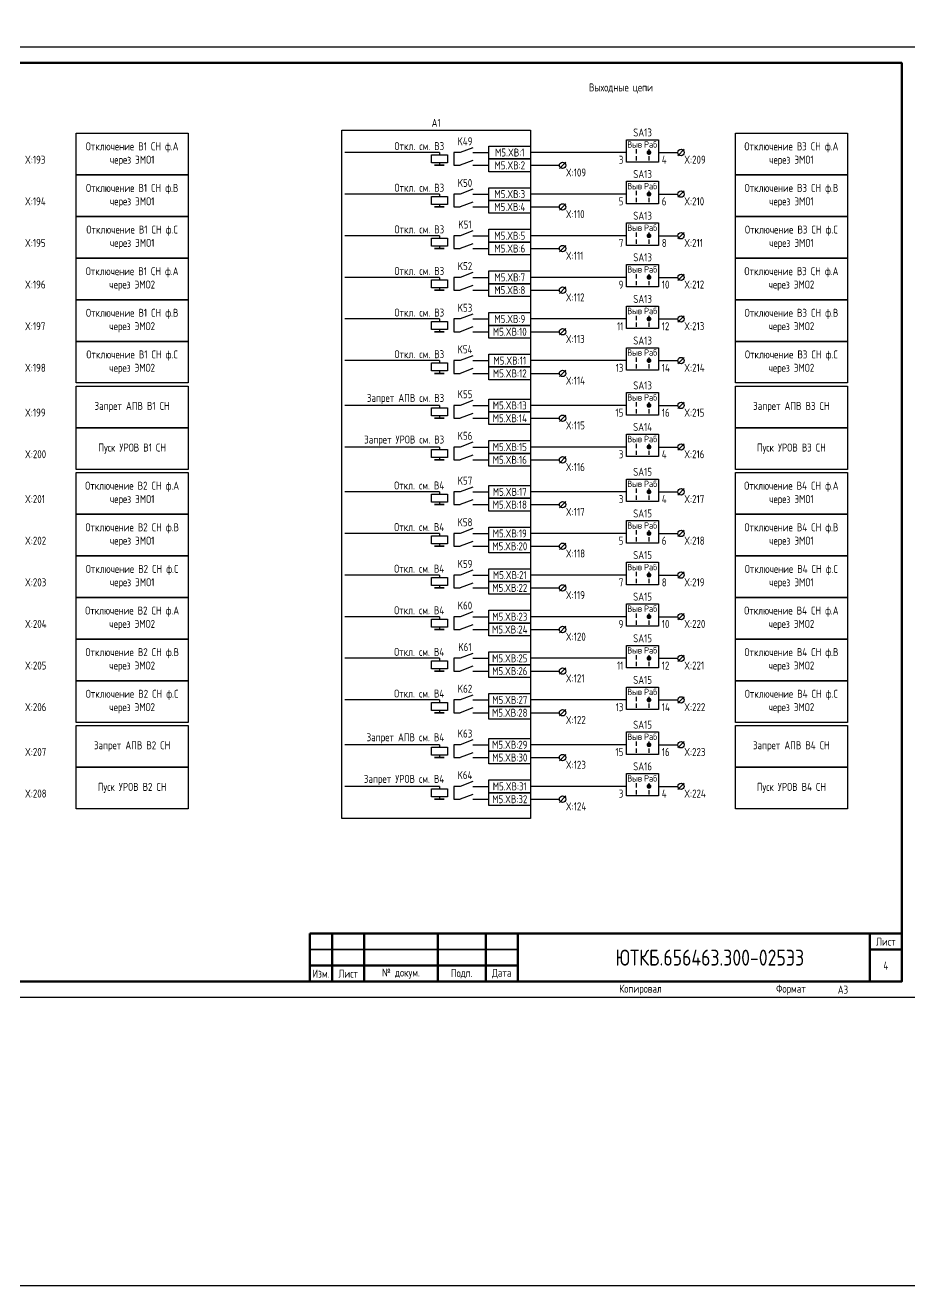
# Model space of a CAD drawing. Header units: millimetres. Extents: x -1036 to 3772, y -90 to 586.
# Drawn here: x 1401.1 to 1677.5, y -90 to 303.8 of the extents above; entities that cross this region are included whole.
import ezdxf

# ---------------------------------------------------------------- set-up
doc = ezdxf.new("R2010")
doc.units = ezdxf.units.MM
doc.styles.add('Gost_type_A', font='GOST_0.TTF')

# ---------------------------------------------------------------- blocks, each defined once
blk = doc.blocks.new('Штамп малый нижний')
at = {"lineweight": 50}
for points in [[(-185, 15), (-178, 15), (-178, 5), (-185, 5)], [(-178, 15), (-168, 15), (-168, 5), (-178, 5)], [(-168, 15), (-145, 15), (-145, 5), (-168, 5)], [(-145, 15), (-130, 15), (-130, 5), (-145, 5)], [(-130, 15), (-120, 15), (-120, 5), (-130, 5)], [(-120, 15), (-10, 15), (-10, 0), (-120, 0)], [(-10, 15), (0, 15), (0, 10), (-10, 10)], [(-10, 10), (0, 10), (0, 0), (-10, 0)], [(-185, 5), (-178, 5), (-178, 0), (-185, 0)], [(-178, 5), (-168, 5), (-168, 0), (-178, 0)], [(-168, 5), (-145, 5), (-145, 0), (-168, 0)], [(-145, 5), (-130, 5), (-130, 0), (-145, 0)], [(-130, 5), (-120, 5), (-120, 0), (-130, 0)]]:
    blk.add_lwpolyline(points, close=True, dxfattribs=at)
for points in [[(-185, 15), (-178, 15), (-178, 10), (-185, 10)], [(-178, 15), (-168, 15), (-168, 10), (-178, 10)], [(-168, 15), (-145, 15), (-145, 10), (-168, 10)], [(-145, 15), (-130, 15), (-130, 10), (-145, 10)], [(-130, 15), (-120, 15), (-120, 10), (-130, 10)], [(-185, 10), (-178, 10), (-178, 5), (-185, 5)], [(-178, 10), (-168, 10), (-168, 5), (-178, 5)], [(-168, 10), (-145, 10), (-145, 5), (-168, 5)], [(-145, 10), (-130, 10), (-130, 5), (-145, 5)], [(-130, 10), (-120, 10), (-120, 5), (-130, 5)]]:
    blk.add_lwpolyline(points, close=True)
at = {"char_height": 2.5, "style": 'Gost_type_A'}
for s, insert, width, attachment_point in [('Лист', (-5, 12.5), 10, 5), ('№ докум.', (-156.5, 2.5), 23, 5), ('Подп.', (-137.5, 2.5), 15, 5), ('Дата', (-125, 2.5), 10, 5), ('Изм.', (-181.5, 2.5), 7, 5), ('Лист', (-173, 2.5), 10, 5), ('Копировал', (-75, -2.53), 13.1202, 6), ('Формат', (-30, -2.53), 13.1202, 6)]:
    blk.add_mtext(s, dxfattribs=dict(at, insert=insert, width=width, attachment_point=attachment_point))
blk = doc.blocks.new('Формат_А3')
blk.add_lwpolyline([(-420, 297), (0, 297), (0, 0), (-420, 0)], close=True)
at = {"lineweight": 50}
blk.add_lwpolyline([(-400, 292), (-5, 292), (-5, 5), (-400, 5)], close=True, dxfattribs=at)
blk = doc.blocks.new('POINT')
at = {"const_width": 0.75}
blk.add_lwpolyline([(-0.375, 0, 1), (0.375, 0, 1)], format="xyb", close=True, dxfattribs=at)
blk = doc.blocks.new('Переключатель_положение')
for p, q in [((2, 1), (2, -0.34)), ((2, -1.14), (2, -2.49))]:
    blk.add_line(p, q)

msp = doc.modelspace()

# ---------------------------------------------------------------- linework, layer by layer
for p, q in [((1530.5, 264), (1501, 264)), ((1530.5, 264), (1530.5, 263.25)), ((1589, 264), (1559, 264)), ((1607.01, 265), (1605.01, 263)), ((1530.5, 260.75), (1530.5, 260)), ((1559, 260), (1568, 260)), ((1570.01, 261), (1568.01, 259)), ((1530.5, 251), (1501, 251)), ((1530.5, 251), (1530.5, 250.25)), ((1589, 251), (1559, 251)), ((1607.01, 252), (1605.01, 250)), ((1530.5, 247.75), (1530.5, 247)), ((1559, 247), (1568, 247)), ((1570.01, 248), (1568.01, 246)), ((1530.5, 238), (1501, 238)), ((1530.5, 238), (1530.5, 237.25)), ((1589, 238), (1559, 238)), ((1607.01, 239), (1605.01, 237)), ((1530.5, 234.75), (1530.5, 234)), ((1559, 234), (1568, 234)), ((1570.01, 235), (1568.01, 233)), ((1530.5, 225), (1501, 225)), ((1530.5, 225), (1530.5, 224.25)), ((1589, 225), (1559, 225)), ((1607.01, 226), (1605.01, 224)), ((1530.5, 221.75), (1530.5, 221)), ((1559, 221), (1568, 221)), ((1570.01, 222), (1568.01, 220)), ((1607.01, 213), (1605.01, 211)), ((1530.5, 212), (1501, 212)), ((1530.5, 212), (1530.5, 211.25)), ((1530.5, 208.75), (1530.5, 208)), ((1589, 212), (1559, 212)), ((1570.01, 209), (1568.01, 207)), ((1559, 208), (1568, 208)), ((1530.5, 199), (1501, 199)), ((1530.5, 199), (1530.5, 198.25)), ((1589, 199), (1559, 199)), ((1607.01, 200), (1605.01, 198)), ((1530.5, 195.75), (1530.5, 195)), ((1559, 195), (1568, 195)), ((1570.01, 196), (1568.01, 194)), ((1607.01, 186), (1605.01, 184)), ((1530.5, 185), (1501, 185)), ((1530.5, 185), (1530.5, 184.25)), ((1530.5, 181.75), (1530.5, 181)), ((1589, 185), (1559, 185)), ((1570.01, 182), (1568.01, 180)), ((1559, 181), (1568, 181)), ((1530.5, 172), (1501, 172)), ((1530.5, 172), (1530.5, 171.25)), ((1589, 172), (1559, 172)), ((1607.01, 173), (1605.01, 171)), ((1530.5, 168.75), (1530.5, 168)), ((1559, 168), (1568, 168)), ((1570.01, 169), (1568.01, 167)), ((1530.5, 158), (1501, 158)), ((1530.5, 158), (1530.5, 157.25)), ((1589, 158), (1559, 158)), ((1607.01, 159), (1605.01, 157)), ((1530.5, 154.75), (1530.5, 154)), ((1559, 154), (1568, 154)), ((1570.01, 155), (1568.01, 153)), ((1607.01, 146), (1605.01, 144)), ((1530.5, 145), (1501, 145)), ((1530.5, 145), (1530.5, 144.25)), ((1589, 145), (1559, 145)), ((1570.01, 142), (1568.01, 140)), ((1530.5, 141.75), (1530.5, 141)), ((1559, 141), (1568, 141)), ((1530.5, 132), (1501, 132)), ((1530.5, 132), (1530.5, 131.25)), ((1589, 132), (1559, 132)), ((1607.01, 133), (1605.01, 131)), ((1530.5, 128.75), (1530.5, 128)), ((1559, 128), (1568, 128)), ((1570.01, 129), (1568.01, 127)), ((1530.5, 119), (1501, 119)), ((1530.5, 119), (1530.5, 118.25)), ((1589, 119), (1559, 119)), ((1607.01, 120), (1605.01, 118)), ((1530.5, 115.75), (1530.5, 115)), ((1559, 115), (1568, 115)), ((1570.01, 116), (1568.01, 114)), ((1607.01, 107), (1605.01, 105)), ((1530.5, 106), (1501, 106)), ((1530.5, 106), (1530.5, 105.25)), ((1530.5, 102.75), (1530.5, 102)), ((1589, 106), (1559, 106)), ((1570.01, 103), (1568.01, 101)), ((1559, 102), (1568, 102)), ((1530.5, 93), (1501, 93)), ((1530.5, 93), (1530.5, 92.25)), ((1589, 93), (1559, 93)), ((1607.01, 94), (1605.01, 92)), ((1530.5, 89.75), (1530.5, 89)), ((1559, 89), (1568, 89)), ((1570.01, 90), (1568.01, 88)), ((1530.5, 79), (1501, 79)), ((1530.5, 79), (1530.5, 78.25)), ((1589, 79), (1559, 79)), ((1607.01, 80), (1605.01, 78)), ((1530.5, 75.75), (1530.5, 75)), ((1559, 75), (1568, 75)), ((1570.01, 76), (1568.01, 74)), ((1607.01, 67), (1605.01, 65)), ((1530.5, 66), (1501, 66)), ((1530.5, 66), (1530.5, 65.25)), ((1589, 66), (1559, 66)), ((1530.5, 62.75), (1530.5, 62)), ((1559, 62), (1568, 62)), ((1570.01, 63), (1568.01, 61))]:
    msp.add_line(p, q)
at = {"ltscale": 1.08}
for p, q in [((1537, 264), (1535, 264)), ((1535, 264), (1535, 260)), ((1541, 264), (1546, 264)), ((1535, 260), (1537, 260)), ((1541, 260), (1546, 260)), ((1537, 251), (1535, 251)), ((1535, 251), (1535, 247)), ((1541, 251), (1546, 251)), ((1535, 247), (1537, 247)), ((1541, 247), (1546, 247)), ((1537, 238), (1535, 238)), ((1535, 238), (1535, 234)), ((1541, 238), (1546, 238)), ((1535, 234), (1537, 234)), ((1541, 234), (1546, 234)), ((1537, 225), (1535, 225)), ((1535, 225), (1535, 221)), ((1541, 225), (1546, 225)), ((1535, 221), (1537, 221)), ((1541, 221), (1546, 221)), ((1537, 212), (1535, 212)), ((1535, 212), (1535, 208)), ((1541, 212), (1546, 212)), ((1535, 208), (1537, 208)), ((1541, 208), (1546, 208)), ((1537, 199), (1535, 199)), ((1535, 199), (1535, 195)), ((1541, 199), (1546, 199)), ((1535, 195), (1537, 195)), ((1541, 195), (1546, 195)), ((1537, 185), (1535, 185)), ((1535, 185), (1535, 181)), ((1541, 185), (1546, 185)), ((1535, 181), (1537, 181)), ((1541, 181), (1546, 181)), ((1537, 172), (1535, 172)), ((1535, 172), (1535, 168)), ((1541, 172), (1546, 172)), ((1535, 168), (1537, 168)), ((1541, 168), (1546, 168)), ((1537, 158), (1535, 158)), ((1535, 158), (1535, 154)), ((1541, 158), (1546, 158)), ((1535, 154), (1537, 154)), ((1541, 154), (1546, 154)), ((1537, 145), (1535, 145)), ((1535, 145), (1535, 141)), ((1541, 145), (1546, 145)), ((1535, 141), (1537, 141)), ((1541, 141), (1546, 141)), ((1537, 132), (1535, 132)), ((1535, 132), (1535, 128)), ((1541, 132), (1546, 132)), ((1535, 128), (1537, 128)), ((1541, 128), (1546, 128)), ((1537, 119), (1535, 119)), ((1535, 119), (1535, 115)), ((1541, 119), (1546, 119)), ((1535, 115), (1537, 115)), ((1541, 115), (1546, 115)), ((1537, 106), (1535, 106)), ((1535, 106), (1535, 102)), ((1541, 106), (1546, 106)), ((1535, 102), (1537, 102)), ((1541, 102), (1546, 102)), ((1537, 93), (1535, 93)), ((1535, 93), (1535, 89)), ((1541, 93), (1546, 93)), ((1535, 89), (1537, 89)), ((1541, 89), (1546, 89)), ((1537, 79), (1535, 79)), ((1535, 79), (1535, 75)), ((1541, 79), (1546, 79)), ((1535, 75), (1537, 75)), ((1541, 75), (1546, 75)), ((1537, 66), (1535, 66)), ((1535, 66), (1535, 62)), ((1541, 66), (1546, 66)), ((1535, 62), (1537, 62)), ((1541, 62), (1546, 62))]:
    msp.add_line(p, q, dxfattribs=at)
at = {"ltscale": 4.32}
for p, q in [((1541, 265.5), (1537, 264)), ((1541, 261.5), (1537, 260)), ((1541, 252.5), (1537, 251)), ((1541, 248.5), (1537, 247)), ((1541, 239.5), (1537, 238)), ((1541, 235.5), (1537, 234)), ((1541, 226.5), (1537, 225)), ((1541, 222.5), (1537, 221)), ((1541, 213.5), (1537, 212)), ((1541, 209.5), (1537, 208)), ((1541, 200.5), (1537, 199)), ((1541, 196.5), (1537, 195)), ((1541, 186.5), (1537, 185)), ((1541, 182.5), (1537, 181)), ((1541, 173.5), (1537, 172)), ((1541, 169.5), (1537, 168)), ((1541, 159.5), (1537, 158)), ((1541, 155.5), (1537, 154)), ((1541, 146.5), (1537, 145)), ((1541, 142.5), (1537, 141)), ((1541, 133.5), (1537, 132)), ((1541, 129.5), (1537, 128)), ((1541, 120.5), (1537, 119)), ((1541, 116.5), (1537, 115)), ((1541, 107.5), (1537, 106)), ((1541, 103.5), (1537, 102)), ((1541, 94.5), (1537, 93)), ((1541, 90.5), (1537, 89)), ((1541, 80.5), (1537, 79)), ((1541, 76.5), (1537, 75)), ((1541, 67.5), (1537, 66)), ((1541, 63.5), (1537, 62))]:
    msp.add_line(p, q, dxfattribs=at)
at = {"ltscale": 4}
for p, q in [((1599, 264), (1605.01, 264)), ((1599, 251), (1605.01, 251)), ((1599, 238), (1605.01, 238)), ((1599, 225), (1605.01, 225)), ((1599, 212), (1605.01, 212)), ((1599, 199), (1605.01, 199)), ((1599, 185), (1605.01, 185)), ((1599, 172), (1605.01, 172)), ((1599, 158), (1605.01, 158)), ((1599, 145), (1605.01, 145)), ((1599, 132), (1605.01, 132)), ((1599, 119), (1605.01, 119)), ((1599, 106), (1605.01, 106)), ((1599, 93), (1605.01, 93)), ((1599, 79), (1605.01, 79)), ((1599, 66), (1605.01, 66))]:
    msp.add_line(p, q, dxfattribs=at)
for points in [[(-1036, 586), (3772, 586), (3772, -90), (-1036, -90)], [(1417, 270), (1452, 270), (1452, 257), (1417, 257)], [(1500, 271), (1559, 271), (1559, 56), (1500, 56)], [(1589, 268), (1599, 268), (1599, 261), (1589, 261)], [(1623, 270), (1658, 270), (1658, 257), (1623, 257)], [(1546, 266), (1559, 266), (1559, 262), (1546, 262)], [(1533, 263.25), (1533, 260.75), (1528, 260.75), (1528, 263.25)], [(1532, 260), (1529, 260)], [(1546, 262), (1559, 262), (1559, 258), (1546, 258)], [(1417, 257), (1452, 257), (1452, 244), (1417, 244)], [(1623, 257), (1658, 257), (1658, 244), (1623, 244)], [(1546, 253), (1559, 253), (1559, 249), (1546, 249)], [(1589, 255), (1599, 255), (1599, 248), (1589, 248)], [(1533, 250.25), (1533, 247.75), (1528, 247.75), (1528, 250.25)], [(1546, 249), (1559, 249), (1559, 245), (1546, 245)], [(1532, 247), (1529, 247)], [(1417, 244), (1452, 244), (1452, 231), (1417, 231)], [(1589, 242), (1599, 242), (1599, 235), (1589, 235)], [(1623, 244), (1658, 244), (1658, 231), (1623, 231)], [(1533, 237.25), (1533, 234.75), (1528, 234.75), (1528, 237.25)], [(1546, 240), (1559, 240), (1559, 236), (1546, 236)], [(1532, 234), (1529, 234)], [(1546, 236), (1559, 236), (1559, 232), (1546, 232)], [(1417, 231), (1452, 231), (1452, 218), (1417, 218)], [(1589, 229), (1599, 229), (1599, 222), (1589, 222)], [(1623, 231), (1658, 231), (1658, 218), (1623, 218)], [(1546, 227), (1559, 227), (1559, 223), (1546, 223)], [(1533, 224.25), (1533, 221.75), (1528, 221.75), (1528, 224.25)], [(1532, 221), (1529, 221)], [(1546, 223), (1559, 223), (1559, 219), (1546, 219)], [(1417, 218), (1452, 218), (1452, 205), (1417, 205)], [(1623, 218), (1658, 218), (1658, 205), (1623, 205)], [(1546, 214), (1559, 214), (1559, 210), (1546, 210)], [(1589, 216), (1599, 216), (1599, 209), (1589, 209)], [(1533, 211.25), (1533, 208.75), (1528, 208.75), (1528, 211.25)], [(1546, 210), (1559, 210), (1559, 206), (1546, 206)], [(1417, 205), (1452, 205), (1452, 192), (1417, 192)], [(1532, 208), (1529, 208)], [(1623, 205), (1658, 205), (1658, 192), (1623, 192)], [(1546, 201), (1559, 201), (1559, 197), (1546, 197)], [(1589, 203), (1599, 203), (1599, 196), (1589, 196)], [(1533, 198.25), (1533, 195.75), (1528, 195.75), (1528, 198.25)], [(1546, 197), (1559, 197), (1559, 193), (1546, 193)], [(1532, 195), (1529, 195)], [(1417, 191), (1452, 191), (1452, 178), (1417, 178)], [(1623, 191), (1658, 191), (1658, 178), (1623, 178)], [(1546, 187), (1559, 187), (1559, 183), (1546, 183)], [(1589, 189), (1599, 189), (1599, 182), (1589, 182)], [(1533, 184.25), (1533, 181.75), (1528, 181.75), (1528, 184.25)], [(1546, 183), (1559, 183), (1559, 179), (1546, 179)], [(1417, 178), (1452, 178), (1452, 165), (1417, 165)], [(1532, 181), (1529, 181)], [(1623, 178), (1658, 178), (1658, 165), (1623, 165)], [(1546, 174), (1559, 174), (1559, 170), (1546, 170)], [(1589, 176), (1599, 176), (1599, 169), (1589, 169)], [(1533, 171.25), (1533, 168.75), (1528, 168.75), (1528, 171.25)], [(1546, 170), (1559, 170), (1559, 166), (1546, 166)], [(1532, 168), (1529, 168)], [(1417, 164), (1452, 164), (1452, 151), (1417, 151)], [(1589, 162), (1599, 162), (1599, 155), (1589, 155)], [(1623, 164), (1658, 164), (1658, 151), (1623, 151)], [(1546, 160), (1559, 160), (1559, 156), (1546, 156)], [(1533, 157.25), (1533, 154.75), (1528, 154.75), (1528, 157.25)], [(1532, 154), (1529, 154)], [(1546, 156), (1559, 156), (1559, 152), (1546, 152)], [(1417, 151), (1452, 151), (1452, 138), (1417, 138)], [(1623, 151), (1658, 151), (1658, 138), (1623, 138)], [(1546, 147), (1559, 147), (1559, 143), (1546, 143)], [(1589, 149), (1599, 149), (1599, 142), (1589, 142)], [(1533, 144.25), (1533, 141.75), (1528, 141.75), (1528, 144.25)], [(1546, 143), (1559, 143), (1559, 139), (1546, 139)], [(1417, 138), (1452, 138), (1452, 125), (1417, 125)], [(1532, 141), (1529, 141)], [(1623, 138), (1658, 138), (1658, 125), (1623, 125)], [(1546, 134), (1559, 134), (1559, 130), (1546, 130)], [(1589, 136), (1599, 136), (1599, 129), (1589, 129)], [(1533, 131.25), (1533, 128.75), (1528, 128.75), (1528, 131.25)], [(1546, 130), (1559, 130), (1559, 126), (1546, 126)], [(1532, 128), (1529, 128)], [(1417, 125), (1452, 125), (1452, 112), (1417, 112)], [(1589, 123), (1599, 123), (1599, 116), (1589, 116)], [(1623, 125), (1658, 125), (1658, 112), (1623, 112)], [(1533, 118.25), (1533, 115.75), (1528, 115.75), (1528, 118.25)], [(1546, 121), (1559, 121), (1559, 117), (1546, 117)], [(1532, 115), (1529, 115)], [(1546, 117), (1559, 117), (1559, 113), (1546, 113)], [(1417, 112), (1452, 112), (1452, 99), (1417, 99)], [(1623, 112), (1658, 112), (1658, 99), (1623, 99)], [(1546, 108), (1559, 108), (1559, 104), (1546, 104)], [(1589, 110), (1599, 110), (1599, 103), (1589, 103)], [(1533, 105.25), (1533, 102.75), (1528, 102.75), (1528, 105.25)], [(1546, 104), (1559, 104), (1559, 100), (1546, 100)], [(1417, 99), (1452, 99), (1452, 86), (1417, 86)], [(1532, 102), (1529, 102)], [(1623, 99), (1658, 99), (1658, 86), (1623, 86)], [(1546, 95), (1559, 95), (1559, 91), (1546, 91)], [(1589, 97), (1599, 97), (1599, 90), (1589, 90)], [(1533, 92.25), (1533, 89.75), (1528, 89.75), (1528, 92.25)], [(1546, 91), (1559, 91), (1559, 87), (1546, 87)], [(1532, 89), (1529, 89)], [(1417, 85), (1452, 85), (1452, 72), (1417, 72)], [(1589, 83), (1599, 83), (1599, 76), (1589, 76)], [(1623, 85), (1658, 85), (1658, 72), (1623, 72)], [(1546, 81), (1559, 81), (1559, 77), (1546, 77)], [(1533, 78.25), (1533, 75.75), (1528, 75.75), (1528, 78.25)], [(1532, 75), (1529, 75)], [(1546, 77), (1559, 77), (1559, 73), (1546, 73)], [(1417, 72), (1452, 72), (1452, 59), (1417, 59)], [(1623, 72), (1658, 72), (1658, 59), (1623, 59)], [(1546, 68), (1559, 68), (1559, 64), (1546, 64)], [(1589, 70), (1599, 70), (1599, 63), (1589, 63)], [(1533, 65.25), (1533, 62.75), (1528, 62.75), (1528, 65.25)], [(1546, 64), (1559, 64), (1559, 60), (1546, 60)], [(1532, 62), (1529, 62)]]:
    msp.add_lwpolyline(points, close=True)
for centre in [(1606.01, 264), (1569.01, 260), (1606.01, 251), (1569.01, 247), (1606.01, 238), (1569.01, 234), (1606.01, 225), (1569.01, 221), (1606.01, 212), (1569.01, 208), (1606.01, 199), (1569.01, 195), (1606.01, 185), (1569.01, 181), (1606.01, 172), (1569.01, 168), (1606.01, 158), (1569.01, 154), (1606.01, 145), (1569.01, 141), (1606.01, 132), (1569.01, 128), (1606.01, 119), (1569.01, 115), (1606.01, 106), (1569.01, 102), (1606.01, 93), (1569.01, 89), (1606.01, 79), (1569.01, 75), (1606.01, 66), (1569.01, 62)]:
    msp.add_circle(centre, 1)

# ---------------------------------------------------------------- block references
at = {"color": 1}
for name, p in [('Формат_А3', (1680, 0)), ('Штамп малый нижний', (1675, 5))]:
    msp.add_blockref(name, p, dxfattribs=at)
for name, p in [('Переключатель_положение', (1590, 264)), ('POINT', (1596, 264)), ('Переключатель_положение', (1594, 264)), ('Переключатель_положение', (1590, 251)), ('POINT', (1596, 251)), ('Переключатель_положение', (1594, 251)), ('Переключатель_положение', (1590, 238)), ('POINT', (1596, 238)), ('Переключатель_положение', (1594, 238)), ('Переключатель_положение', (1590, 225)), ('POINT', (1596, 225)), ('Переключатель_положение', (1594, 225)), ('Переключатель_положение', (1590, 212)), ('POINT', (1596, 212)), ('Переключатель_положение', (1594, 212)), ('Переключатель_положение', (1590, 199)), ('POINT', (1596, 199)), ('Переключатель_положение', (1594, 199)), ('Переключатель_положение', (1590, 185)), ('POINT', (1596, 185)), ('Переключатель_положение', (1594, 185)), ('Переключатель_положение', (1590, 172)), ('POINT', (1596, 172)), ('Переключатель_положение', (1594, 172)), ('Переключатель_положение', (1590, 158)), ('POINT', (1596, 158)), ('Переключатель_положение', (1594, 158)), ('Переключатель_положение', (1590, 145)), ('POINT', (1596, 145)), ('Переключатель_положение', (1594, 145)), ('Переключатель_положение', (1590, 132)), ('POINT', (1596, 132)), ('Переключатель_положение', (1594, 132)), ('Переключатель_положение', (1590, 119)), ('POINT', (1596, 119)), ('Переключатель_положение', (1594, 119)), ('Переключатель_положение', (1590, 106)), ('POINT', (1596, 106)), ('Переключатель_положение', (1594, 106)), ('Переключатель_положение', (1590, 93)), ('POINT', (1596, 93)), ('Переключатель_положение', (1594, 93)), ('Переключатель_положение', (1590, 79)), ('POINT', (1596, 79)), ('Переключатель_положение', (1594, 79)), ('Переключатель_положение', (1590, 66)), ('Переключатель_положение', (1594, 66)), ('POINT', (1596, 66))]:
    msp.add_blockref(name, p)

# ---------------------------------------------------------------- texts
at = {"char_height": 2.5, "line_spacing_factor": 0.9, "style": 'Gost_type_A'}
for s, insert, width, attachment_point in [('Выходные цепи', (1587.25, 284), 197.5, 5), ('A1', (1529.5, 272), 58.9999, 8), ('X:193', (1401.01, 263), 8, 1), ('X:209', (1607.01, 263), 8, 1), ('X:109', (1570.01, 259), 8, 1), ('X:194', (1401.01, 250), 8, 1), ('X:210', (1607.01, 250), 8, 1), ('X:110', (1570.01, 246), 8, 1), ('X:195', (1401.01, 237), 8, 1), ('X:211', (1607.01, 237), 8, 1), ('X:111', (1570.01, 233), 8, 1), ('X:196', (1401.01, 224), 8, 1), ('X:212', (1607.01, 224), 8, 1), ('X:112', (1570.01, 220), 8, 1), ('X:197', (1401.01, 211), 8, 1), ('X:213', (1607.01, 211), 8, 1), ('X:113', (1570.01, 207), 8, 1), ('X:198', (1401.01, 198), 8, 1), ('X:214', (1607.01, 198), 8, 1), ('X:114', (1570.01, 194), 8, 1), ('X:199', (1401.01, 184), 8, 1), ('X:215', (1607.01, 184), 8, 1), ('X:115', (1570.01, 180), 8, 1), ('X:200', (1401.01, 171), 8, 1), ('X:216', (1607.01, 171), 8, 1), ('X:116', (1570.01, 167), 8, 1), ('X:201', (1401.01, 157), 8, 1), ('X:217', (1607.01, 157), 8, 1), ('X:117', (1570.01, 153), 8, 1), ('X:202', (1401.01, 144), 8, 1), ('X:218', (1607.01, 144), 8, 1), ('X:118', (1570.01, 140), 8, 1), ('X:203', (1401.01, 131), 8, 1), ('X:219', (1607.01, 131), 8, 1), ('X:119', (1570.01, 127), 8, 1), ('X:204', (1401.01, 118), 8, 1), ('X:220', (1607.01, 118), 8, 1), ('X:120', (1570.01, 114), 8, 1), ('X:205', (1401.01, 105), 8, 1), ('X:221', (1607.01, 105), 8, 1), ('X:121', (1570.01, 101), 8, 1), ('X:206', (1401.01, 92), 8, 1), ('X:222', (1607.01, 92), 8, 1), ('X:122', (1570.01, 88), 8, 1), ('X:207', (1401.01, 78), 8, 1), ('X:223', (1607.01, 78), 8, 1), ('X:123', (1570.01, 74), 8, 1), ('X:208', (1401.01, 65), 8, 1), ('X:224', (1607.01, 65), 8, 1), ('X:124', (1570.01, 61), 8, 1)]:
    msp.add_mtext(s, dxfattribs=dict(at, insert=insert, width=width, attachment_point=attachment_point))
at = {"style": 'Gost_type_A'}
for s, insert, char_height, width, attachment_point in [('K49', (1538.5, 267.5), 2.5, 5, 5), ('SA13', (1594, 269), 2.5, 10, 8), ('Отключение В1 СН ф.А через ЭМО1', (1434.5, 263.5), 2.5, 34.9988, 5), ('Откл. см. В3', (1532, 266), 2.5, 31.0015, 6), ('M5.XВ:1', (1552.5, 264), 2.5, 13, 5), ('Выв', (1591.5, 266.5), 2, 5, 5), ('Раб', (1596.5, 266.5), 2, 5, 5), ('Отключение В3 СН ф.А через ЭМО1', (1640.5, 263.5), 2.5, 34.9988, 5), ('M5.XВ:2', (1552.5, 260), 2.5, 13, 5), ('3', (1588, 262.98), 2.5, 5, 3), ('4', (1600, 262.98), 2.5, 5, 1), ('SA13', (1594, 256), 2.5, 10, 8), ('Отключение В1 СН ф.В через ЭМО1', (1434.5, 250.5), 2.5, 34.9988, 5), ('Откл. см. В3', (1532, 253), 2.5, 31.0015, 6), ('K50', (1538.5, 254.5), 2.5, 5, 5), ('M5.XВ:3', (1552.5, 251), 2.5, 13, 5), ('Выв', (1591.5, 253.5), 2, 5, 5), ('Раб', (1596.5, 253.5), 2, 5, 5), ('Отключение В3 СН ф.В через ЭМО1', (1640.5, 250.5), 2.5, 34.9988, 5), ('M5.XВ:4', (1552.5, 247), 2.5, 13, 5), ('5', (1588, 249.98), 2.5, 5, 3), ('6', (1600, 249.98), 2.5, 5, 1), ('SA13', (1594, 243), 2.5, 10, 8), ('Отключение В1 СН ф.C через ЭМО1', (1434.5, 237.5), 2.5, 34.9988, 5), ('Откл. см. В3', (1532, 240), 2.5, 31.0015, 6), ('K51', (1538.5, 241.5), 2.5, 5, 5), ('Выв', (1591.5, 240.5), 2, 5, 5), ('Раб', (1596.5, 240.5), 2, 5, 5), ('Отключение В3 СН ф.C через ЭМО1', (1640.5, 237.5), 2.5, 34.9988, 5), ('M5.XВ:5', (1552.5, 238), 2.5, 13, 5), ('7', (1588, 236.98), 2.5, 5, 3), ('8', (1600, 236.98), 2.5, 5, 1), ('M5.XВ:6', (1552.5, 234), 2.5, 13, 5), ('SA13', (1594, 230), 2.5, 10, 8), ('K52', (1538.5, 228.5), 2.5, 5, 5), ('Выв', (1591.5, 227.5), 2, 5, 5), ('Раб', (1596.5, 227.5), 2, 5, 5), ('Отключение В1 СН ф.А через ЭМО2', (1434.5, 224.5), 2.5, 34.9988, 5), ('Откл. см. В3', (1532, 227), 2.5, 31.0015, 6), ('M5.XВ:7', (1552.5, 225), 2.5, 13, 5), ('Отключение В3 СН ф.А через ЭМО2', (1640.5, 224.5), 2.5, 34.9988, 5), ('M5.XВ:8', (1552.5, 221), 2.5, 13, 5), ('9', (1588, 223.98), 2.5, 5, 3), ('10', (1600, 223.98), 2.5, 5, 1), ('K53', (1538.5, 215.5), 2.5, 5, 5), ('SA13', (1594, 217), 2.5, 10, 8), ('Отключение В1 СН ф.В через ЭМО2', (1434.5, 211.5), 2.5, 34.9988, 5), ('Откл. см. В3', (1532, 214), 2.5, 31.0015, 6), ('M5.XВ:9', (1552.5, 212), 2.5, 13, 5), ('Выв', (1591.5, 214.5), 2, 5, 5), ('Раб', (1596.5, 214.5), 2, 5, 5), ('Отключение В3 СН ф.В через ЭМО2', (1640.5, 211.5), 2.5, 34.9988, 5), ('M5.XВ:10', (1552.5, 208), 2.5, 13, 5), ('11', (1588, 210.98), 2.5, 5, 3), ('12', (1600, 210.98), 2.5, 5, 1), ('SA13', (1594, 204), 2.5, 10, 8), ('Отключение В1 СН ф.C через ЭМО2', (1434.5, 198.5), 2.5, 34.9988, 5), ('Откл. см. В3', (1532, 201), 2.5, 31.0015, 6), ('K54', (1538.5, 202.5), 2.5, 5, 5), ('Выв', (1591.5, 201.5), 2, 5, 5), ('Раб', (1596.5, 201.5), 2, 5, 5), ('Отключение В3 СН ф.C через ЭМО2', (1640.5, 198.5), 2.5, 34.9988, 5), ('M5.XВ:11', (1552.5, 199), 2.5, 13, 5), ('13', (1588, 197.98), 2.5, 5, 3), ('14', (1600, 197.98), 2.5, 5, 1), ('M5.XВ:12', (1552.5, 195), 2.5, 13, 5), ('K55', (1538.5, 188.5), 2.5, 5, 5), ('SA13', (1594, 190), 2.5, 10, 8), ('Запрет АПВ В1 СН', (1434.5, 184.5), 2.5, 34.9988, 5), ('Запрет АПВ см. В3', (1532, 187), 2.5, 31.0015, 6), ('M5.XВ:13', (1552.5, 185), 2.5, 13, 5), ('Выв', (1591.5, 187.5), 2, 5, 5), ('Раб', (1596.5, 187.5), 2, 5, 5), ('Запрет АПВ В3 СН', (1640.5, 184.5), 2.5, 34.9988, 5), ('M5.XВ:14', (1552.5, 181), 2.5, 13, 5), ('15', (1588, 183.98), 2.5, 5, 3), ('16', (1600, 183.98), 2.5, 5, 1), ('SA14', (1594, 177), 2.5, 10, 8), ('Запрет УРОВ см. В3', (1532, 174), 2.5, 31.0015, 6), ('K56', (1538.5, 175.5), 2.5, 5, 5), ('Выв', (1591.5, 174.5), 2, 5, 5), ('Раб', (1596.5, 174.5), 2, 5, 5), ('Пуск УРОВ В1 СН', (1434.5, 171.5), 2.5, 34.9988, 5), ('M5.XВ:15', (1552.5, 172), 2.5, 13, 5), ('3', (1588, 170.98), 2.5, 5, 3), ('4', (1600, 170.98), 2.5, 5, 1), ('Пуск УРОВ В3 СН', (1640.5, 171.5), 2.5, 34.9988, 5), ('M5.XВ:16', (1552.5, 168), 2.5, 13, 5), ('SA15', (1594, 163), 2.5, 10, 8), ('K57', (1538.5, 161.5), 2.5, 5, 5), ('Выв', (1591.5, 160.5), 2, 5, 5), ('Раб', (1596.5, 160.5), 2, 5, 5), ('Отключение В2 СН ф.А через ЭМО1', (1434.5, 157.5), 2.5, 34.9988, 5), ('Откл. см. В4', (1532, 160), 2.5, 31.0015, 6), ('M5.XВ:17', (1552.5, 158), 2.5, 13, 5), ('Отключение В4 СН ф.А через ЭМО1', (1640.5, 157.5), 2.5, 34.9988, 5), ('M5.XВ:18', (1552.5, 154), 2.5, 13, 5), ('3', (1588, 156.98), 2.5, 5, 3), ('4', (1600, 156.98), 2.5, 5, 1), ('K58', (1538.5, 148.5), 2.5, 5, 5), ('SA15', (1594, 150), 2.5, 10, 8), ('Отключение В2 СН ф.В через ЭМО1', (1434.5, 144.5), 2.5, 34.9988, 5), ('Откл. см. В4', (1532, 147), 2.5, 31.0015, 6), ('M5.XВ:19', (1552.5, 145), 2.5, 13, 5), ('Выв', (1591.5, 147.5), 2, 5, 5), ('Раб', (1596.5, 147.5), 2, 5, 5), ('Отключение В4 СН ф.В через ЭМО1', (1640.5, 144.5), 2.5, 34.9988, 5), ('M5.XВ:20', (1552.5, 141), 2.5, 13, 5), ('5', (1588, 143.98), 2.5, 5, 3), ('6', (1600, 143.98), 2.5, 5, 1), ('SA15', (1594, 137), 2.5, 10, 8), ('Отключение В2 СН ф.C через ЭМО1', (1434.5, 131.5), 2.5, 34.9988, 5), ('Откл. см. В4', (1532, 134), 2.5, 31.0015, 6), ('K59', (1538.5, 135.5), 2.5, 5, 5), ('Выв', (1591.5, 134.5), 2, 5, 5), ('Раб', (1596.5, 134.5), 2, 5, 5), ('Отключение В4 СН ф.C через ЭМО1', (1640.5, 131.5), 2.5, 34.9988, 5), ('M5.XВ:21', (1552.5, 132), 2.5, 13, 5), ('7', (1588, 130.98), 2.5, 5, 3), ('8', (1600, 130.98), 2.5, 5, 1), ('M5.XВ:22', (1552.5, 128), 2.5, 13, 5), ('SA15', (1594, 124), 2.5, 10, 8), ('Отключение В2 СН ф.А через ЭМО2', (1434.5, 118.5), 2.5, 34.9988, 5), ('Откл. см. В4', (1532, 121), 2.5, 31.0015, 6), ('K60', (1538.5, 122.5), 2.5, 5, 5), ('Выв', (1591.5, 121.5), 2, 5, 5), ('Раб', (1596.5, 121.5), 2, 5, 5), ('Отключение В4 СН ф.А через ЭМО2', (1640.5, 118.5), 2.5, 34.9988, 5), ('M5.XВ:23', (1552.5, 119), 2.5, 13, 5), ('M5.XВ:24', (1552.5, 115), 2.5, 13, 5), ('9', (1588, 117.98), 2.5, 5, 3), ('10', (1600, 117.98), 2.5, 5, 1), ('K61', (1538.5, 109.5), 2.5, 5, 5), ('SA15', (1594, 111), 2.5, 10, 8), ('Отключение В2 СН ф.В через ЭМО2', (1434.5, 105.5), 2.5, 34.9988, 5), ('Откл. см. В4', (1532, 108), 2.5, 31.0015, 6), ('M5.XВ:25', (1552.5, 106), 2.5, 13, 5), ('Выв', (1591.5, 108.5), 2, 5, 5), ('Раб', (1596.5, 108.5), 2, 5, 5), ('Отключение В4 СН ф.В через ЭМО2', (1640.5, 105.5), 2.5, 34.9988, 5), ('M5.XВ:26', (1552.5, 102), 2.5, 13, 5), ('11', (1588, 104.98), 2.5, 5, 3), ('12', (1600, 104.98), 2.5, 5, 1), ('SA15', (1594, 98), 2.5, 10, 8), ('Отключение В2 СН ф.C через ЭМО2', (1434.5, 92.5), 2.5, 34.9988, 5), ('Откл. см. В4', (1532, 95), 2.5, 31.0015, 6), ('K62', (1538.5, 96.5), 2.5, 5, 5), ('Выв', (1591.5, 95.5), 2, 5, 5), ('Раб', (1596.5, 95.5), 2, 5, 5), ('Отключение В4 СН ф.C через ЭМО2', (1640.5, 92.5), 2.5, 34.9988, 5), ('M5.XВ:27', (1552.5, 93), 2.5, 13, 5), ('13', (1588, 91.98), 2.5, 5, 3), ('14', (1600, 91.98), 2.5, 5, 1), ('M5.XВ:28', (1552.5, 89), 2.5, 13, 5), ('K63', (1538.5, 82.5), 2.5, 5, 5), ('SA15', (1594, 84), 2.5, 10, 8), ('Запрет АПВ В2 СН', (1434.5, 78.5), 2.5, 34.9988, 5), ('Запрет АПВ см. В4', (1532, 81), 2.5, 31.0015, 6), ('M5.XВ:29', (1552.5, 79), 2.5, 13, 5), ('Выв', (1591.5, 81.5), 2, 5, 5), ('Раб', (1596.5, 81.5), 2, 5, 5), ('Запрет АПВ В4 СН', (1640.5, 78.5), 2.5, 34.9988, 5), ('M5.XВ:30', (1552.5, 75), 2.5, 13, 5), ('15', (1588, 77.98), 2.5, 5, 3), ('16', (1600, 77.98), 2.5, 5, 1), ('SA16', (1594, 71), 2.5, 10, 8), ('Пуск УРОВ В2 СН', (1434.5, 65.5), 2.5, 34.9988, 5), ('Запрет УРОВ см. В4', (1532, 68), 2.5, 31.0015, 6), ('K64', (1538.5, 69.5), 2.5, 5, 5), ('M5.XВ:31', (1552.5, 66), 2.5, 13, 5), ('Выв', (1591.5, 68.5), 2, 5, 5), ('Раб', (1596.5, 68.5), 2, 5, 5), ('Пуск УРОВ В4 СН', (1640.5, 65.5), 2.5, 34.9988, 5), ('M5.XВ:32', (1552.5, 62), 2.5, 13, 5), ('3', (1588, 64.98), 2.5, 5, 3), ('4', (1600, 64.98), 2.5, 5, 1), ('ЮТКБ.656463.300-025Э3', (1615, 12.5), 5, 120, 5), ('4', (1670, 10), 2.5, 10, 5), ('A3', (1655, 2.5), 2.5, 20, 4)]:
    msp.add_mtext(s, dxfattribs=dict(at, insert=insert, char_height=char_height, width=width, attachment_point=attachment_point))

doc.saveas('drawing.dxf')
